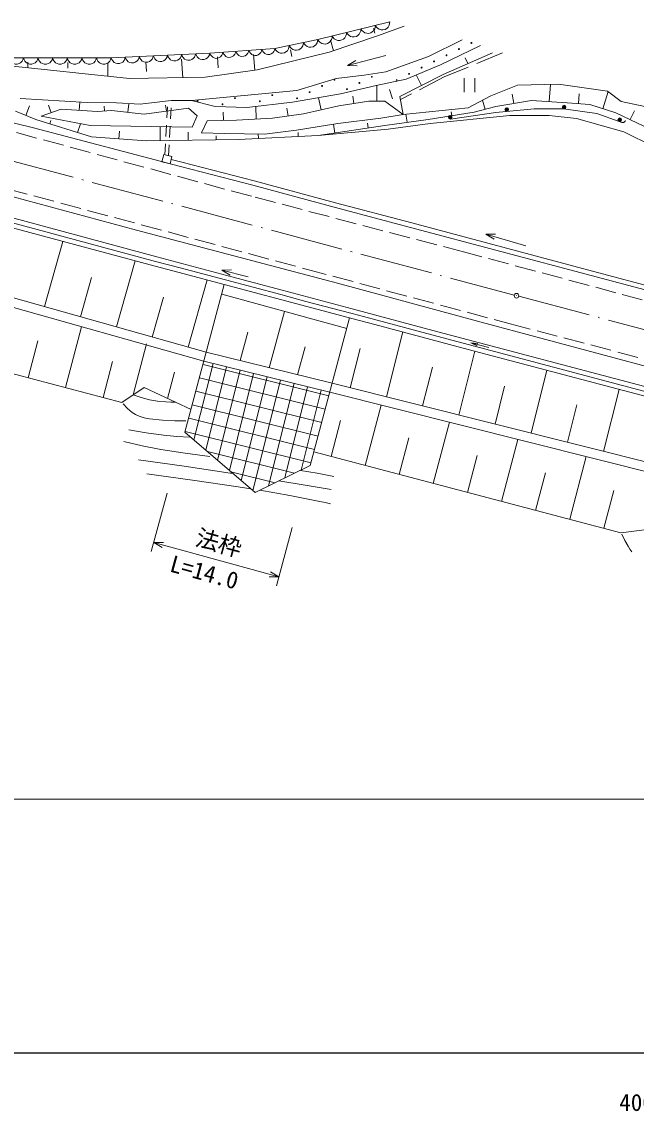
# Model space of a CAD drawing. Units: millimetres, scale not verified. Extents: x 40000 to 680000, y 20000 to 380000.
# Drawn here: x 400265 to 466562, y 198715 to 316183 of the extents above; entities that cross this region are included whole.
import ezdxf
from ezdxf.enums import TextEntityAlignment as Align

# ---------------------------------------------------------------- set-up
doc = ezdxf.new("R2010")
doc.units = ezdxf.units.MM
doc.header["$LTSCALE"] = 1000
for name, pattern in [('DASHED', [7.5, 6, -1.5]), ('USER1', [2, 1.2, -0.8]), ('USER2', [10, 7.868852, -0.983607, 0.163934, -0.983607]), ('USER3', [3, 2.25, -0.75]), ('USER5', [4, 3, -1])]:
    doc.linetypes.add(name, pattern=pattern)
for name, color, linetype, lineweight in [('M-BGD', 7, 'Continuous', 13), ('M-BMK', 2, 'USER2', 13), ('M-BMK-SRVR', 3, 'Continuous', 13), ('M-STR-HTXT', 7, 'Continuous', 13), ('M-TTL-BAND', 7, 'Continuous', 25)]:
    doc.layers.add(name, color=color, linetype=linetype, lineweight=lineweight)
doc.styles.add('ＭＳ ゴシック', font='')
doc.styles.get('ＭＳ ゴシック').set_extended_font_data('MS Gothic')

msp = doc.modelspace()

# ---------------------------------------------------------------- linework, layer by layer
at = {"layer": 'M-BGD'}
for p, q in [((432202, 314273), (439968, 316183)), ((438206, 315462), (438341, 314973)), ((438634, 314660), (441530, 315727)), ((427576, 313297), (432202, 314273)), ((433449, 312912), (438634, 314660)), ((433581, 314189), (433890, 313065)), ((444144, 312445), (447772, 314244)), ((409908, 312279), (420560, 312788)), ((420560, 312788), (427576, 313297)), ((425285, 312661), (425395, 310978)), ((425656, 311016), (433449, 312912)), ((429253, 313170), (429392, 312436)), ((435413, 311472), (439542, 312563)), ((445431, 311542), (449777, 313621)), ((451069, 312833), (445715, 310503)), ((398271, 311490), (411871, 310067)), ((398875, 312279), (409908, 312279)), ((400920, 311833), (400914, 311213)), ((405234, 311791), (405228, 311174)), ((409548, 311749), (409534, 310312)), ((413636, 311865), (413712, 310807)), ((417498, 312141), (417639, 310172)), ((421381, 312406), (421458, 311216)), ((439542, 310793), (444144, 312445)), ((441747, 309999), (445431, 311542)), ((448392, 311668), (448113, 312309)), ((411871, 310067), (420056, 310216)), ((420056, 310216), (425656, 311016)), ((434203, 310056), (437212, 310439)), ((437212, 310439), (439542, 310793)), ((445715, 310503), (441054, 308141)), ((443384, 309322), (442814, 310446)), ((429956, 308758), (434203, 310056)), ((434657, 308424), (438499, 309306)), ((438499, 309306), (441747, 309999)), ((438582, 307637), (438582, 309296)), ((447992, 310102), (447992, 308602)), ((449143, 308602), (449143, 310102)), ((450880, 308204), (453745, 309338)), ((453745, 309338), (458186, 309464)), ((457181, 307578), (457295, 309438)), ((458186, 309464), (463477, 308708)), ((400079, 307904), (407321, 307480)), ((418564, 307700), (429956, 308758)), ((429492, 307511), (434657, 308424)), ((432566, 306692), (432263, 308001)), ((436094, 307385), (435971, 308173)), ((440251, 307889), (439938, 308886)), ((441054, 308141), (441432, 306188)), ((448423, 306913), (450880, 308204)), ((453346, 307372), (453174, 308389)), ((460327, 307357), (460417, 308425)), ((462958, 306811), (463541, 308659)), ((463477, 308708), (464925, 307606)), ((400689, 306096), (401112, 307134)), ((402358, 306011), (404514, 306745)), ((403436, 306378), (403159, 307192)), ((404514, 306745), (408427, 306522)), ((406471, 306634), (406522, 307526)), ((407321, 307480), (410471, 307448)), ((408427, 306522), (409962, 306634)), ((409194, 306578), (409158, 307083)), ((409962, 306634), (413474, 306233)), ((410471, 307448), (413022, 307291)), ((411718, 306433), (411820, 307330)), ((413022, 307291), (416391, 307700)), ((413474, 306233), (418255, 306878)), ((415865, 306556), (415778, 307193)), ((416391, 307700), (418564, 307700)), ((418255, 306878), (419188, 306033)), ((418564, 307700), (421115, 307039)), ((421115, 307039), (424548, 306944)), ((424548, 306944), (429492, 307511)), ((425559, 305708), (425505, 307054)), ((428992, 306015), (428872, 306864)), ((434472, 307133), (430661, 306251)), ((437715, 307637), (434472, 307133)), ((439448, 307637), (437715, 307637)), ((441432, 306188), (439448, 307637)), ((441432, 306188), (448423, 306913)), ((449069, 306428), (451429, 307047)), ((450249, 306738), (449988, 307735)), ((451429, 307047), (455264, 307696)), ((455264, 307696), (459098, 307460)), ((459098, 307460), (461557, 307254)), ((461557, 307254), (464359, 306369)), ((464925, 307606), (468156, 306913)), ((465907, 305632), (466364, 306592)), ((401533, 304747), (394296, 306525)), ((401771, 305655), (399606, 306537)), ((401771, 305655), (407795, 303771)), ((407627, 304988), (402358, 306011)), ((403277, 305184), (403392, 305551)), ((419188, 306033), (418633, 304833)), ((420268, 305496), (419670, 304204)), ((423418, 305590), (420268, 305496)), ((422032, 305566), (421997, 306436)), ((427323, 305779), (423418, 305590)), ((430661, 306251), (427323, 305779)), ((434377, 305212), (439007, 305779)), ((439007, 305779), (441432, 306188)), ((439424, 305012), (444114, 305661)), ((441836, 305366), (441711, 306217)), ((444114, 305661), (449069, 306428)), ((444317, 305228), (452908, 306081)), ((446658, 306074), (446601, 306462)), ((452908, 306081), (457181, 306081)), ((457181, 306081), (460131, 305756)), ((460131, 305756), (465218, 304331)), ((464359, 306369), (467456, 304894)), ((417395, 300565), (401533, 304747)), ((406289, 304242), (406586, 305190)), ((418633, 304833), (407627, 304988)), ((410747, 303562), (410806, 304390)), ((415211, 303373), (415191, 304881)), ((418232, 303412), (418221, 304268)), ((426441, 304078), (429905, 304488)), ((429905, 304488), (434377, 305212)), ((432257, 303918), (439424, 305012)), ((432257, 303918), (439811, 304617)), ((434049, 304191), (433905, 305136)), ((437632, 304739), (437554, 305252)), ((439811, 304617), (444317, 305228)), ((465218, 304331), (468432, 302744)), ((407795, 303771), (413700, 303353)), ((413700, 303353), (423641, 303483)), ((419670, 304204), (422126, 304141)), ((421242, 303452), (421236, 303879)), ((422126, 304141), (426441, 304078)), ((423641, 303483), (432257, 303918)), ((425795, 303592), (425770, 304088)), ((430103, 303809), (430082, 304232)), ((415583, 301856), (415390, 301081)), ((415390, 301081), (416259, 300865)), ((416452, 301640), (415583, 301856)), ((416259, 300865), (416452, 301640)), ((417521, 301049), (416380, 301350)), ((417521, 301049), (425333, 299035)), ((417395, 300565), (425206, 298552)), ((425206, 298552), (433981, 296182)), ((425333, 299035), (434110, 296666)), ((399348, 297324), (412645, 293705)), ((433981, 296182), (442219, 294018)), ((434110, 296666), (442347, 294502)), ((414837, 290830), (398997, 295100)), ((414640, 289823), (398737, 294111)), ((398870, 294617), (414708, 290347)), ((412645, 293705), (434342, 287994)), ((442219, 294018), (461711, 288823)), ((442347, 294502), (461840, 289306)), ((402716, 285471), (404701, 292503)), ((450349, 293285), (454636, 292020)), ((410472, 283281), (412484, 290404)), ((417363, 289643), (414708, 290347)), ((422373, 288834), (414837, 290830)), ((414640, 289823), (417118, 289189)), ((417118, 289189), (436543, 284020)), ((422245, 288350), (417363, 289643)), ((421854, 289394), (424706, 288673)), ((461840, 289306), (470138, 287092)), ((406594, 284376), (407793, 288622)), ((418229, 281090), (420276, 288342)), ((422245, 288350), (428229, 286774)), ((422373, 288834), (428360, 287256)), ((434342, 287994), (449820, 283808)), ((461711, 288823), (470009, 286609)), ((396898, 287113), (420168, 280543)), ((428229, 286774), (430910, 286028)), ((428360, 287256), (431041, 286510)), ((396627, 286151), (419911, 279576)), ((414350, 282185), (415567, 286494)), ((430910, 286028), (435768, 284754)), ((431041, 286510), (435896, 285237)), ((435896, 285237), (444627, 282897)), ((436589, 284533), (444499, 282414)), ((404998, 276738), (406722, 283300)), ((436543, 284020), (437801, 283676)), ((437801, 283676), (448440, 280852)), ((449820, 283808), (483201, 274854)), ((439616, 275741), (441373, 282739)), ((444499, 282414), (467911, 276216)), ((468039, 276699), (444627, 282897)), ((400947, 277803), (401993, 281784)), ((412266, 275951), (413711, 281450)), ((435713, 276721), (436775, 280951)), ((467778, 275734), (448440, 280852)), ((449474, 281493), (448717, 281564)), ((448717, 281564), (449410, 281251)), ((448717, 281564), (450650, 281052)), ((447422, 273782), (449153, 280675)), ((411074, 275141), (394871, 279399)), ((409048, 275673), (410071, 279567)), ((415993, 275570), (416741, 278416)), ((443519, 274761), (444565, 278929)), ((455228, 271822), (456932, 278611)), ((413459, 276760), (411074, 275141)), ((418528, 274379), (413459, 276760)), ((433504, 276245), (484358, 263477)), ((433761, 277211), (480598, 265452)), ((451325, 272802), (452355, 276906)), ((463034, 269862), (464712, 276547)), ((459131, 270842), (460146, 274884)), ((437310, 268350), (439024, 274859)), ((433631, 269319), (434652, 273199)), ((444670, 266412), (446406, 273006)), ((440990, 267381), (442025, 271312)), ((452029, 264474), (453788, 271152)), ((431791, 269803), (464908, 261082)), ((448350, 265443), (449398, 269424)), ((459389, 262536), (461170, 269299)), ((455709, 263505), (456771, 267537)), ((463069, 261567), (464144, 265650)), ((464908, 261082), (484358, 263477))]:
    msp.add_line(p, q, dxfattribs=at)
at = {"layer": 'M-BGD', "linetype": 'USER5'}
for p, q in [((452138, 312823), (445856, 310245)), ((445856, 310245), (441116, 307786))]:
    msp.add_line(p, q, dxfattribs=at)
at = {"layer": 'M-BGD', "linetype": 'USER1'}
for p, q in [((415707, 301825), (416029, 307656)), ((416103, 301727), (416428, 307634))]:
    msp.add_line(p, q, dxfattribs=at)
at = {"layer": 'M-BGD', "linetype": 'USER3'}
for p, q in [((425034, 297368), (392201, 306268)), ((398669, 298187), (430940, 289521)), ((447940, 291374), (425034, 297368)), ((464378, 286970), (447940, 291374)), ((430940, 289521), (452956, 283619)), ((481710, 282333), (464378, 286970)), ((452956, 283619), (494595, 272684))]:
    msp.add_line(p, q, dxfattribs=at)
at = {"layer": 'M-BGD', "color": 1}
for p, q in [((422114, 287860), (417875, 271922)), ((421833, 286802), (435329, 283107)), ((428628, 284956), (426965, 278877)), ((431397, 268325), (435636, 284261)), ((423818, 279648), (424662, 282729)), ((430026, 278127), (430847, 281125)), ((419911, 279576), (433504, 276245)), ((433761, 277211), (420168, 280543)), ((418843, 271092), (420898, 279334)), ((419822, 279244), (433401, 275859)), ((420117, 270001), (422355, 278977)), ((421391, 268909), (423812, 278620)), ((419437, 277795), (433016, 274409)), ((422665, 267818), (425269, 278263)), ((423938, 266727), (426726, 277906)), ((425212, 265635), (428183, 277549)), ((419051, 276345), (432630, 272959)), ((426885, 266143), (429640, 277192)), ((428643, 266993), (431097, 276835)), ((430400, 267843), (432553, 276478)), ((418666, 274895), (432244, 271509)), ((418280, 273445), (431859, 270060)), ((417875, 271922), (425437, 265443)), ((417894, 271996), (431473, 268610)), ((420290, 269852), (429703, 267505)), ((425437, 265443), (431397, 268325)), ((422835, 267672), (427593, 266486)), ((425380, 265491), (425484, 265466))]:
    msp.add_line(p, q, dxfattribs=at)
at = {"layer": 'M-BGD', "linetype": 'DASHED'}
msp.add_line((435768, 284754), (436589, 284533), dxfattribs=at)
at = {"layer": 'M-BGD'}
for points in [[(438414, 315801), (438517, 315637), (438647, 315508), (438840, 315375), (439034, 315323), (439231, 315310), (439472, 315369), (439640, 315472), (439788, 315608), (439897, 315816), (439949, 315989), (439968, 316183)], [(433755, 314655), (433857, 314491), (433987, 314363), (434181, 314229), (434375, 314178), (434572, 314164), (434812, 314224), (434980, 314327), (435128, 314462), (435238, 314670), (435290, 314843), (435308, 315037)], [(435308, 315037), (435410, 314873), (435541, 314744), (435734, 314611), (435928, 314560), (436125, 314546), (436365, 314605), (436534, 314709), (436682, 314844), (436791, 315052), (436843, 315225), (436861, 315419)], [(436861, 315419), (436963, 315255), (437094, 315126), (437287, 314993), (437481, 314942), (437678, 314928), (437919, 314987), (438087, 315091), (438235, 315226), (438344, 315434), (438396, 315607), (438414, 315801)], [(429118, 313623), (429213, 313458), (429338, 313327), (429524, 313189), (429713, 313132), (429906, 313113), (430145, 313163), (430314, 313259), (430464, 313387), (430579, 313589), (430636, 313758), (430660, 313948)], [(430660, 313948), (430755, 313783), (430879, 313652), (431066, 313514), (431255, 313458), (431448, 313438), (431687, 313488), (431856, 313584), (432006, 313713), (432121, 313914), (432177, 314083), (432202, 314273)], [(432202, 314273), (432304, 314109), (432434, 313981), (432628, 313847), (432822, 313796), (433018, 313782), (433259, 313842), (433427, 313945), (433575, 314080), (433685, 314288), (433737, 314461), (433755, 314655)], [(412952, 312424), (413017, 312252), (413116, 312108), (413272, 311948), (413444, 311865), (413625, 311816), (413861, 311827), (414037, 311893), (414200, 311992), (414340, 312167), (414421, 312319), (414473, 312497)], [(414473, 312497), (414539, 312325), (414637, 312181), (414793, 312021), (414965, 311937), (415147, 311889), (415383, 311900), (415559, 311966), (415722, 312065), (415862, 312240), (415942, 312392), (415995, 312570)], [(415995, 312570), (416060, 312398), (416159, 312254), (416315, 312093), (416487, 312010), (416668, 311962), (416904, 311973), (417080, 312039), (417243, 312138), (417384, 312312), (417464, 312465), (417517, 312643)], [(417517, 312643), (417582, 312470), (417680, 312326), (417837, 312166), (418008, 312083), (418190, 312034), (418426, 312046), (418602, 312111), (418765, 312211), (418905, 312385), (418986, 312538), (419038, 312715)], [(419038, 312715), (419104, 312543), (419202, 312399), (419358, 312239), (419530, 312156), (419712, 312107), (419947, 312118), (420124, 312184), (420287, 312283), (420427, 312458), (420507, 312610), (420560, 312788)], [(420560, 312788), (420624, 312631), (420718, 312500), (420866, 312355), (421027, 312282), (421196, 312242), (421413, 312258), (421574, 312322), (421722, 312418), (421848, 312582), (421919, 312725), (421963, 312890)], [(421963, 312890), (422027, 312732), (422122, 312602), (422270, 312457), (422430, 312384), (422599, 312344), (422816, 312359), (422977, 312424), (423126, 312519), (423251, 312684), (423322, 312826), (423366, 312992)], [(423366, 312992), (423431, 312834), (423525, 312704), (423673, 312559), (423833, 312486), (424002, 312446), (424220, 312461), (424381, 312526), (424529, 312621), (424655, 312786), (424725, 312928), (424770, 313094)], [(424770, 313094), (424834, 312936), (424928, 312805), (425076, 312661), (425237, 312588), (425405, 312547), (425623, 312563), (425784, 312628), (425932, 312723), (426058, 312887), (426129, 313030), (426173, 313196)], [(426173, 313196), (426237, 313038), (426331, 312907), (426480, 312763), (426640, 312690), (426809, 312649), (427026, 312665), (427187, 312730), (427336, 312825), (427461, 312989), (427532, 313132), (427576, 313297)], [(427576, 313297), (427672, 313132), (427796, 313001), (427982, 312864), (428171, 312807), (428364, 312787), (428603, 312838), (428772, 312934), (428922, 313062), (429037, 313263), (429094, 313432), (429118, 313623)], [(398875, 312279), (398934, 312098), (399029, 311944), (399183, 311771), (399356, 311676), (399541, 311617), (399785, 311617), (399971, 311676), (400144, 311771), (400298, 311944), (400388, 312098), (400451, 312279)], [(400451, 312279), (400511, 312098), (400605, 311944), (400759, 311771), (400932, 311676), (401117, 311617), (401362, 311617), (401547, 311676), (401720, 311771), (401874, 311944), (401965, 312098), (402028, 312279)], [(402028, 312279), (402087, 312098), (402181, 311944), (402335, 311771), (402508, 311676), (402694, 311617), (402938, 311617), (403123, 311676), (403296, 311771), (403450, 311944), (403541, 312098), (403604, 312279)], [(403604, 312279), (403663, 312098), (403757, 311944), (403911, 311771), (404084, 311676), (404270, 311617), (404514, 311617), (404699, 311676), (404873, 311771), (405026, 311944), (405117, 312098), (405180, 312279)], [(405180, 312279), (405239, 312098), (405334, 311944), (405487, 311771), (405661, 311676), (405846, 311617), (406090, 311617), (406275, 311676), (406449, 311771), (406602, 311944), (406693, 312098), (406756, 312279)], [(406756, 312279), (406815, 312098), (406910, 311944), (407063, 311771), (407237, 311676), (407422, 311617), (407666, 311617), (407852, 311676), (408025, 311771), (408179, 311944), (408269, 312098), (408332, 312279)], [(408332, 312279), (408391, 312098), (408486, 311944), (408640, 311771), (408813, 311676), (408998, 311617), (409243, 311617), (409428, 311676), (409601, 311771), (409755, 311944), (409845, 312098), (409908, 312279)], [(409908, 312279), (409974, 312107), (410072, 311963), (410229, 311802), (410400, 311719), (410582, 311671), (410818, 311682), (410994, 311748), (411157, 311847), (411297, 312021), (411378, 312174), (411430, 312352)], [(411430, 312352), (411495, 312179), (411594, 312035), (411750, 311875), (411922, 311792), (412104, 311743), (412339, 311755), (412515, 311820), (412678, 311920), (412819, 312094), (412899, 312247), (412952, 312424)], [(436453, 311449), (435413, 311472), (436307, 312003)], [(464723, 305438), (462303, 306283), (458709, 306800), (455562, 306800), (451428, 306401), (446519, 305696)], [(465388, 305523), (465364, 305472), (465327, 305420), (465276, 305374), (465230, 305349), (465172, 305328), (465111, 305321), (465057, 305325), (465006, 305339), (464723, 305438)], [(451227, 292727), (450349, 293285), (451389, 293276)], [(422753, 288870), (421854, 289394), (422894, 289425)], [(411218, 274978), (411681, 274493), (412176, 274063), (412539, 273832), (412941, 273650), (413484, 273483), (414054, 273372), (415433, 273233), (416779, 273156), (417365, 273146), (417955, 273152)], [(412266, 275951), (413150, 275659), (414056, 275423), (414922, 275285), (415810, 275206), (416342, 275175), (416885, 275151)], [(411263, 270930), (413256, 270459), (415260, 270047), (417897, 269665), (420540, 269314)], [(412859, 268967), (417797, 268259), (422739, 267524), (422897, 267500), (423065, 267475)], [(413742, 267448), (418678, 266751), (423623, 266045), (424293, 265943), (424973, 265840)], [(428013, 266689), (430833, 266218), (433647, 265742)], [(430347, 267817), (432130, 267501), (433923, 267167)], [(425933, 265683), (429187, 265097), (432440, 264449), (433008, 264332), (433586, 264213)]]:
    msp.add_lwpolyline(points, dxfattribs=at)
at = {"layer": 'M-BGD', "color": 1}
for points in [[(411814, 272178), (413676, 271858), (415555, 271596), (416978, 271468), (418406, 271380)], [(465015, 260927), (465319, 260262), (465675, 259629), (465881, 259334), (466097, 259046)]]:
    msp.add_lwpolyline(points, dxfattribs=at)
at = {"layer": 'M-BGD'}
for centre, radius in [((448777, 313906), 49.8), ((446089, 312573), 49.8), ((447433, 313239), 49.8), ((444745, 311906), 49.8), ((438032, 310251), 49.8), ((442058, 310574), 49.8), ((443401, 311240), 49.8), ((432662, 309262), 49.8), ((434006, 309929), 49.8), ((435344, 308918), 49.8), ((436688, 309585), 49.8), ((440714, 309907), 49.8), ((423266, 307951), 49.8), ((427292, 308274), 49.8), ((429974, 307930), 49.8), ((431318, 308596), 49.8), ((419240, 307629), 49.8), ((421922, 307285), 49.8), ((425948, 307607), 49.8), ((452595, 306713), 199), ((452595, 306713), 176), ((452595, 306713), 153), ((452595, 306713), 129), ((452595, 306713), 106), ((452595, 306713), 78), ((452595, 306713), 54), ((452595, 306713), 31), ((452595, 306713), 6), ((458780, 306991), 199), ((458780, 306991), 176), ((458780, 306991), 153), ((458780, 306991), 129), ((458780, 306991), 106), ((458780, 306991), 78), ((458780, 306991), 54), ((458780, 306991), 31), ((458780, 306991), 6), ((446490, 305893), 199), ((446490, 305893), 176), ((446490, 305893), 153), ((446490, 305893), 129), ((446490, 305893), 106), ((446490, 305893), 78), ((446490, 305893), 54), ((446490, 305893), 31), ((446490, 305893), 6), ((464788, 305625), 199), ((464788, 305625), 176), ((464788, 305625), 153), ((464788, 305625), 129), ((464788, 305625), 106), ((464788, 305625), 78), ((464788, 305625), 54), ((464788, 305625), 31), ((464788, 305625), 6)]:
    msp.add_circle(centre, radius, dxfattribs=at)
at = {"layer": 'M-BMK'}
for p, q in [((398207, 301444), (453403, 286709)), ((453886, 286581), (503779, 273375))]:
    msp.add_line(p, q, dxfattribs=at)
at = {"layer": 'M-BMK-SRVR'}
for radius in [249, 7.5]:
    msp.add_circle((453645, 286645), radius, dxfattribs=at)
at = {"layer": 'M-STR-HTXT'}
for p, q in [((415958, 265339), (414242, 259070)), ((427739, 255376), (429455, 261645)), ((414506, 260035), (428003, 256341)), ((67646, 232371), (501306, 232371))]:
    msp.add_line(p, q, dxfattribs=at)
for points in [[(415395, 259494), (414506, 260035), (415546, 260046)], [(427114, 256882), (428003, 256341), (426963, 256330)]]:
    msp.add_lwpolyline(points, dxfattribs=at)
at = {"layer": 'M-TTL-BAND'}
msp.add_line((40000, 205000), (579000, 205000), dxfattribs=at)

# ---------------------------------------------------------------- texts
at = {"layer": 'M-STR-HTXT', "style": 'ＭＳ ゴシック'}
for s, p in [('法枠', (418730, 259244)), ('L=14.0', (415973, 256402))]:
    msp.add_text(s, height=1833, rotation=344.7, dxfattribs=at).set_placement(p, align=Align.BOTTOM_LEFT)
at = {"layer": 'M-TTL-BAND', "style": 'ＭＳ ゴシック'}
msp.add_text('400.0', height=1833, dxfattribs=at).set_placement((467844, 198195), align=Align.BOTTOM_CENTER)

doc.saveas('drawing.dxf')
